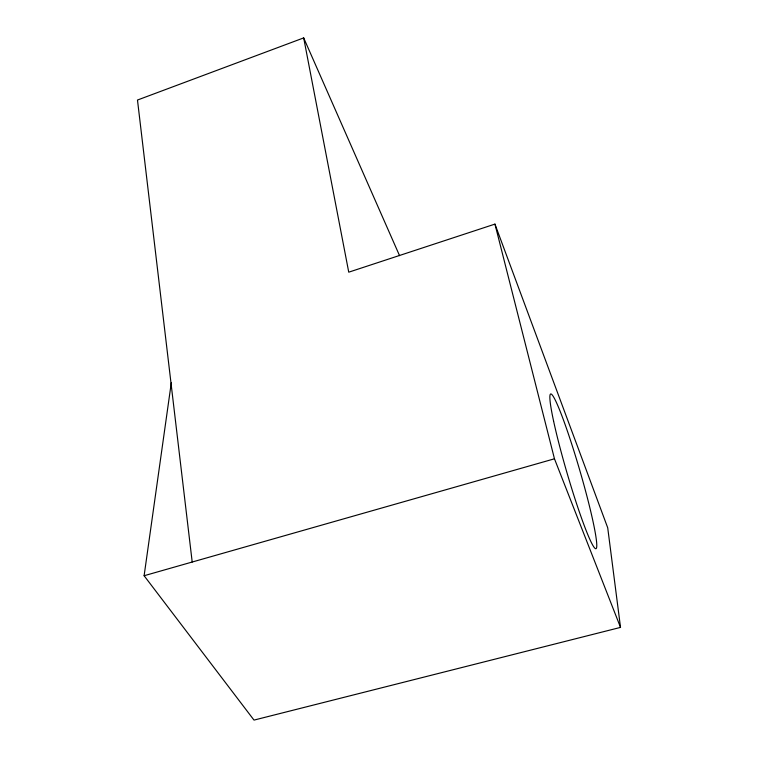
<?xml version="1.0" encoding="UTF-8"?>
<svg xmlns="http://www.w3.org/2000/svg" width="758" height="758" viewBox="0 0 758 758"><rect width="100%" height="100%" fill="white"/><g stroke="black" fill="none" stroke-linecap="round" stroke-linejoin="round"><path stroke-width="1.14" d="M192.2 562.029L137.482 100.037L303.683 37.9L348.746 272.179L494.946 224.103L607.717 527.795L620.518 627.397L254.006 720.1L144.115 575.729L171.299 382.771M144.115 575.729L554.468 458.798L620.518 627.397M303.683 37.9L399.561 255.673M494.946 224.103L554.468 458.798M553.596 421.107A80.575 6.481 73.7 0 0 594.187 547.428A80.575 6.481 73.7 0 0 572.205 445.581A80.575 6.481 73.7 0 0 553.596 421.107"/></g></svg>
